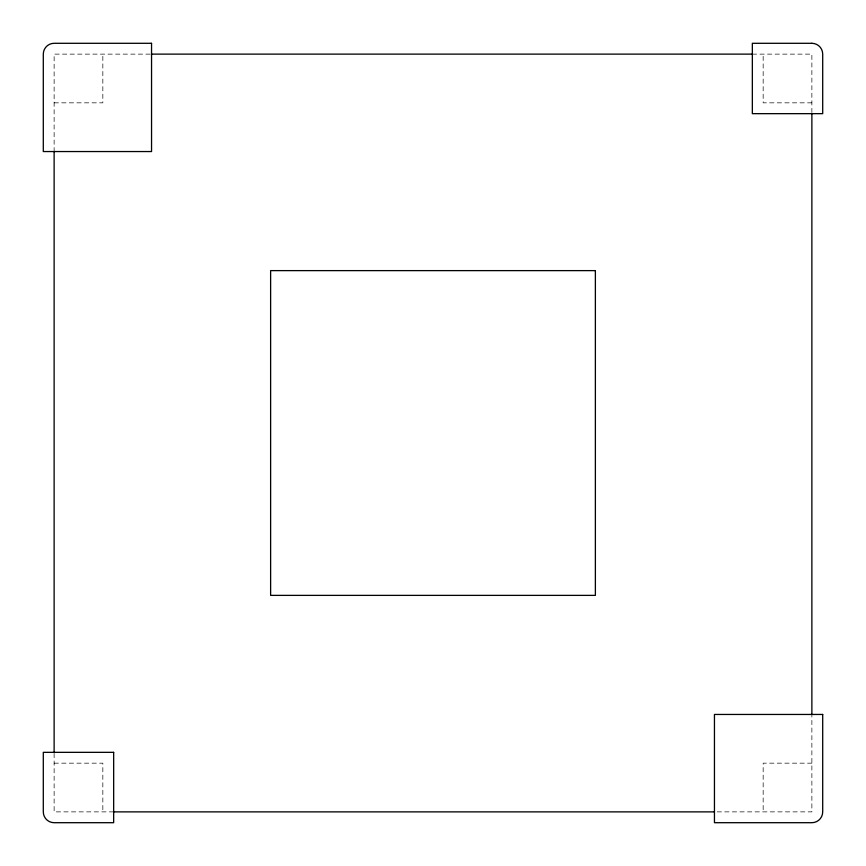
<?xml version="1.0" encoding="UTF-8"?>
<svg xmlns="http://www.w3.org/2000/svg" width="866" height="866" viewBox="0 0 866 866"><rect width="100%" height="100%" fill="white"/><g stroke="black" fill="none" stroke-linecap="round" stroke-linejoin="round"><path stroke-width="0.65" stroke-dasharray="4.33 3.25" d="M150.197 54.125L54.125 54.125L54.125 151.55M752.337 54.125L811.875 54.125L811.875 113.663M54.125 102.838L102.838 102.838L102.838 54.125M811.875 102.838L763.163 102.838L763.163 54.125M54.125 763.163L102.838 763.163L102.838 811.875M811.875 763.163L763.163 763.163L763.163 811.875M113.663 811.875L54.125 811.875L54.125 752.337M717.156 811.875L811.875 811.875L811.875 714.45"/><path stroke-width="1.3" d="M151.55 54.125L752.337 54.125M113.663 811.875L714.45 811.875M811.875 113.663L811.875 714.45M54.125 151.55L54.125 752.337M151.55 43.3L54.125 43.3A10.825 10.825 0 0 0 43.3 54.125L43.3 151.55L151.55 151.55L151.55 43.3M811.875 43.3L752.337 43.3L752.337 113.663L822.7 113.663L822.7 54.125A10.825 10.825 0 0 0 811.875 43.3M595.375 270.625L270.625 270.625L270.625 595.375L595.375 595.375L595.375 270.625M822.7 714.45L714.45 714.45L714.45 822.7L811.875 822.7A10.825 10.825 0 0 0 822.7 811.875L822.7 714.45M113.663 752.337L43.3 752.337L43.3 811.875A10.825 10.825 0 0 0 54.125 822.7L113.663 822.7L113.663 752.337"/></g></svg>
